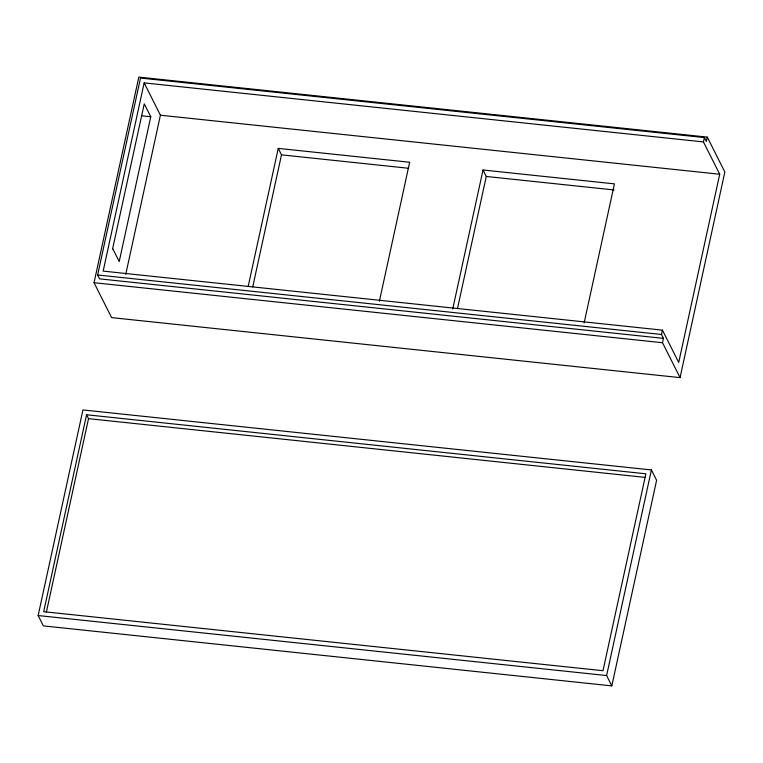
<?xml version="1.0" encoding="UTF-8"?>
<svg xmlns="http://www.w3.org/2000/svg" width="763" height="763" viewBox="0 0 763 763"><rect width="100%" height="100%" fill="white"/><g stroke="black" fill="none" stroke-linecap="round" stroke-linejoin="round"><path stroke-width="1.14" d="M94.04 282.711L138.828 77.111L707.291 137.111L724.85 172.018L680.062 377.628L111.598 317.618L94.04 282.711L662.513 342.721L680.062 377.628M662.513 342.721L663.457 338.371L99.572 278.857L97.626 274.976L140.516 78.055L704.392 137.578L706.347 141.46L707.291 137.111M703.448 141.918L144.159 82.89L103.158 271.113L662.446 330.15L678.708 362.473L719.709 174.241L703.448 141.918L704.392 137.578M112.571 248.996L144.255 103.835L150.759 116.758L119.219 261.547L112.714 248.624M38.15 615.541L82.938 409.941L651.402 469.941L656.6 480.289L611.812 685.889L43.348 625.889L38.15 615.541L606.614 675.551L611.812 685.889M86.572 414.767L43.682 611.688L602.98 670.715L645.87 473.804L86.572 414.767L88.527 418.649L46.39 612.088M125.742 274.394L160.411 115.213L144.159 82.89M248.223 286.22L278.247 148.384L409.664 162.252L379.392 301.251M252.734 286.898L281.499 154.851L278.247 148.384M452.736 308.996L483.017 169.996L614.434 183.864L584.153 322.863M457.504 308.51L486.269 176.463L483.017 169.996M663.457 338.371L661.502 334.49L662.446 330.15M606.614 675.551L651.402 469.941M160.411 115.213L719.709 174.241M141.584 115.795L150.759 116.758M281.499 154.851L408.176 168.222M486.269 176.463L614.129 189.958M97.626 274.976L661.502 334.49M88.527 418.649L645.45 477.428"/></g></svg>
